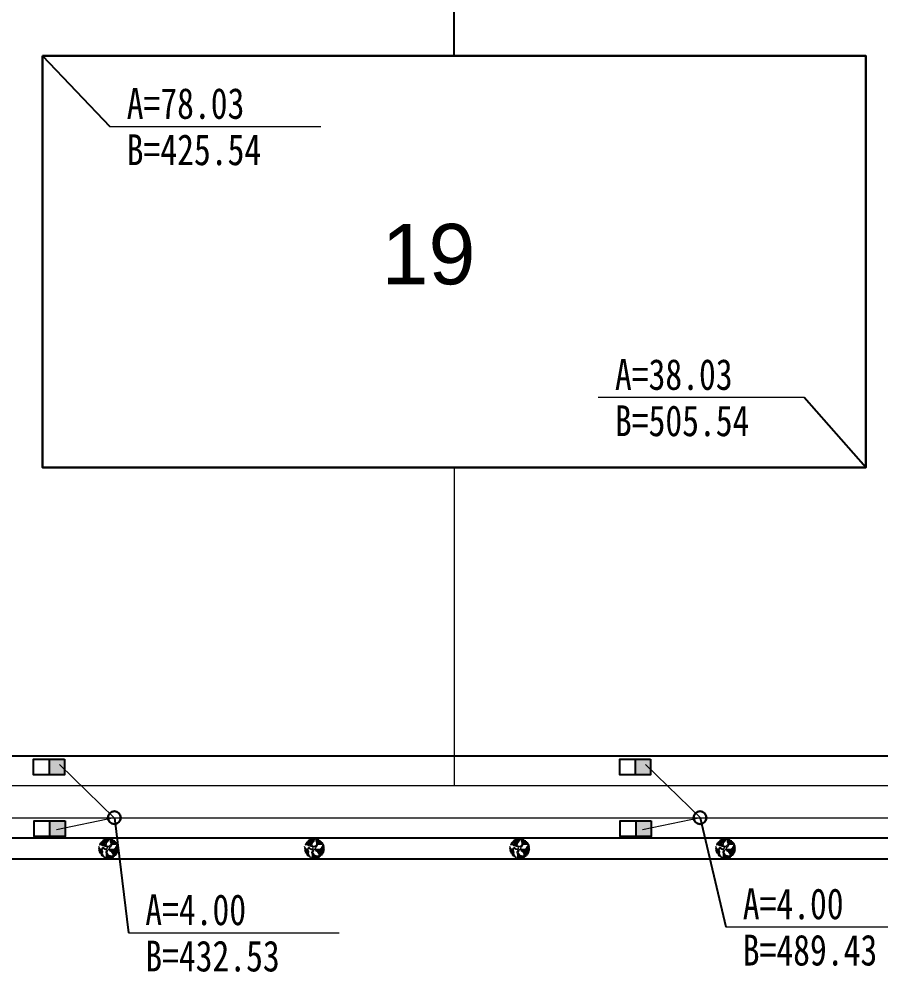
# Model space of a CAD drawing. Header units: millimetres. Extents: x 210832 to 1443773, y 126806 to 1026245.
# Drawn here: x 214241.9 to 214325.6, y 128997.8 to 129090.4 of the extents above; entities that cross this region are included whole.
import ezdxf
from ezdxf.enums import TextEntityAlignment as Align
from ezdxf.lldxf.tags import DXFTag

# ---------------------------------------------------------------- set-up
doc = ezdxf.new("R2010")
doc.units = ezdxf.units.MM
doc.header["$LTSCALE"] = 500
for name, color, linetype, lineweight in [('01构筑物', 7, 'Continuous', 60), ('H消火栓', 2, 'Continuous', 9), ('H绿化带', 3, 'Continuous', 9), ('厂区污水管', 141, 'CW_LINE', 60), ('厂区给水管', 60, 'G_LINE', 60), ('雨水管', 20, 'Y_LINE', 60)]:
    doc.layers.add(name, color=color, linetype=linetype, lineweight=lineweight)
doc.layers.add('标注', color=3, linetype='Continuous')
doc.layers.add('道路', color=200, linetype='Continuous')
doc.styles.add('Dim_ZB', font='txt', dxfattribs={"width": 0.8})
doc.styles.get("Standard").update_dxf_attribs({"font": 'arial.ttf'})
tags = doc.linetypes.add('CW_LINE', pattern='A,12.7,-5.08,["CW",Standard,S=2.54,R=0,X=-2.54,Y=-1.27],-6.35', length=24.13).pattern_tags.tags
tags[6] = DXFTag(74, 10)
tags = doc.linetypes.add('G_LINE', pattern='A,12.7,-5.08,["G",Standard,S=2.54,R=0,X=-2.54,Y=-1.27],-6.35', length=24.13).pattern_tags.tags
tags[6] = DXFTag(74, 10)
tags = doc.linetypes.add('Y_LINE', pattern='A,12.7,-5.08,["Y",Standard,S=2.54,R=0,X=-2.54,Y=-1.27],-6.35', length=24.13).pattern_tags.tags
tags[6] = DXFTag(74, 10)
doc.dimstyles.new('ISO-25', dxfattribs={"dimtxt": 2.5, "dimasz": 2.5, "dimexe": 1.25, "dimexo": 0.625, "dimtad": 1, "dimtxsty": 'Standard', "dimcen": 2.5, "dimadec": 0, "dimazin": 0, "dimtfac": 1, "dimtmove": 0, "dimatfit": 3, "dimfxl": 1, "dimarcsym": 0})

# ---------------------------------------------------------------- blocks, each defined once
blk = doc.blocks.new('火焰木')
at = {"layer": 'H绿化带'}
for points in [[(-2.66, 0.17), (-2.53, -0.09), (-2.46, -0.35), (-2.39, -0.43), (-2.45, -0.46), (-2.58, -0.59), (-2.62, -0.69)], [(-2.52, 0.8), (-2.23, 0.89), (-1.91, 0.77), (-1.72, 0.64), (-1.38, 0.55), (-1.09, 0.48), (-0.75, 0.34), (-0.61, 0.29), (-0.45, 0.04), (-0.56, -0.07), (-0.58, -0.28), (-0.58, -0.28), (-0.89, -0.31), (-1.12, -0.2), (-1.41, -0.02), (-1.58, -0.02), (-1.83, -0.12), (-1.86, -0.21), (-2.05, -0.34), (-2.41, -0.31), (-2.49, -0.09), (-2.65, 0.34)], [(-2, 1.61), (-1.92, 1.47), (-1.76, 1.39), (-1.58, 1.25), (-1.44, 1.07), (-1.41, 0.77), (-1.64, 0.78), (-1.83, 0.85), (-2.02, 0.91), (-2.17, 0.96), (-2.27, 0.96), (-2.48, 0.88)], [(-2.23, 1.1), (-2.43, 1)], [(-1.7, 0.8), (-1.77, 1.04), (-2.36, 1.12)], [(-2.09, 1.08), (-2.29, 1.24)], [(-1.57, 1.24), (-1.93, 1.15), (-2.23, 1.33)], [(-1.76, 1.19), (-2.15, 1.44)], [(-1.8, 1.78), (-1.53, 1.74), (-1.29, 1.7), (-1.2, 1.67), (-1.09, 1.55), (-1.03, 1.38), (-0.87, 1.16), (-0.89, 0.83), (-0.88, 0.63), (-1.11, 0.65), (-1.31, 0.8), (-1.32, 1.01), (-1.41, 1.18), (-1.62, 1.38), (-1.85, 1.53), (-1.93, 1.65)], [(-1.12, 1.04), (-1.4, 1.29), (-1.88, 1.73)], [(-0.73, 2.33), (-0.74, 2.2), (-0.71, 2.02), (-0.67, 1.85), (-0.59, 1.72), (-0.49, 1.61), (-0.55, 1.54), (-0.67, 1.4), (-0.75, 1.25), (-0.89, 1.35), (-1, 1.54), (-1.15, 1.76), (-1.43, 1.79), (-1.72, 1.83)], [(-1.33, 1.53), (-1.65, 1.52)], [(-1.21, 1.76), (-1.4, 1.86), (-1.64, 1.92)], [(-0.79, 1.65), (-0.97, 1.79), (-1.18, 1.92), (-1.55, 1.99)], [(-1.32, 0.91), (-1.05, 1.08), (-1.22, 1.48), (-1.54, 1.64)], [(-1.26, 1.94), (-1.4, 2.08)], [(-0.83, 1.31), (-0.76, 1.55), (-0.88, 1.92), (-1.3, 2.13)], [(-1.23, 0.74), (-1.21, 0.98)], [(-1.06, 2.01), (-1.16, 2.2)], [(-1.03, 0.84), (-1.11, 0.76)], [(-0.88, 0.8), (-1.09, 0.86)], [(-0.86, 2.15), (-1.04, 2.25)], [(-0.97, 0.82), (-0.99, 0.96)], [(-0.58, 1.5), (-0.77, 1.82), (-0.84, 2.11), (-0.92, 2.29)], [(0, 2.4), (0.16, 2.06), (0.22, 1.87), (0.27, 1.65), (0.38, 1.22), (0.39, 0.91), (0.36, 0.77), (0.25, 0.63), (0.03, 0.48), (-0.19, 0.36), (-0.34, 0.3), (-0.72, 0.54), (-0.78, 0.75), (-0.72, 1.07), (-0.58, 1.39), (-0.31, 1.61), (-0.26, 1.71), (-0.13, 2.23), (-0.1, 2.4)], [(-0.16, 2.4), (-0.17, 2.24), (-0.21, 2.08), (-0.3, 1.81), (-0.37, 1.68), (-0.52, 1.81), (-0.63, 2.01), (-0.67, 2.2), (-0.67, 2.33)], [(-0.49, 1.96), (-0.63, 2.36)], [(-0.46, 1.76), (-0.52, 2.1), (-0.49, 2.38)], [(-0.29, 1.84), (-0.34, 1.98), (-0.37, 2.4)], [(-0.35, 2.07), (-0.27, 2.24), (-0.27, 2.4)], [(2.07, 1.09), (1.83, 0.92), (1.57, 0.87), (1.19, 0.89), (0.9, 0.91), (0.56, 0.71), (0.22, 0.2), (-0.03, 0.11), (0.03, -0.11), (0.42, -0.28), (0.75, -0.34), (1.19, -0.29), (1.59, -0.08), (1.84, 0.32), (1.96, 0.71), (2.1, 1.02)], [(0.07, 2.39), (0.22, 2.07), (0.37, 1.5), (0.43, 1.79), (0.65, 2.12), (0.66, 2.26)], [(0.3, 2.11), (0.16, 2.38)], [(0.23, 2.25), (0.32, 2.36)], [(0.26, 1.94), (0.3, 2.11), (0.54, 2.31)], [(0.41, 2.2), (0.41, 2.34)], [(0.72, 2.25), (0.71, 2.05), (0.56, 1.85), (0.44, 1.63), (0.43, 1.35), (0.48, 1.16), (0.67, 1.29), (1.02, 1.55), (1.19, 2.03)], [(0.43, 1.34), (0.76, 1.68), (0.86, 2.19)], [(1.23, 1.98), (1.1, 1.61), (1.06, 1.48), (0.73, 1.25), (0.57, 0.94), (0.8, 0.95), (0.96, 0.95), (1.29, 0.92), (1.55, 0.94), (1.63, 1.19), (1.66, 1.35), (1.8, 1.47)], [(0.62, 1.54), (0.64, 1.76)], [(0.66, 1.28), (0.82, 1.54), (1.09, 2.08)], [(0.68, 1.16), (0.97, 1.13), (1.31, 1.26), (1.55, 1.75)], [(0.77, 1.76), (1.01, 2.12)], [(0.77, 0.95), (1.37, 1.1), (1.55, 1.33)], [(0.82, 1.31), (1.06, 1.32), (1.14, 1.46), (1.28, 1.96)], [(0.85, 0.97), (1.18, 1.13)], [(1.09, 1.18), (1.27, 1.47), (1.32, 1.93)], [(1.2, 1.06), (1.46, 1.03), (1.56, 1.22)], [(1.21, 1.36), (1.24, 1.42), (1.49, 1.8)], [(1.25, 1.23), (1.46, 1.34), (1.74, 1.55)], [(1.52, 1.38), (1.65, 1.65)], [(2.31, 0.43), (2.18, 0.33), (1.97, 0.29), (1.91, 0.27), (1.82, 0.14), (1.74, -0.04), (1.55, -0.17), (1.66, -0.19), (1.88, -0.34), (2.01, -0.56), (2.28, -0.85)], [(1.83, 1.43), (1.7, 1.32), (1.67, 1.11), (1.62, 0.99), (1.71, 0.98), (1.79, 1.02), (2.03, 1.12)], [(1.67, 1.11), (1.95, 1.29)], [(1.74, 1.15), (2.01, 1.19)], [(1.74, -0.24), (2.07, -0.09), (2.37, 0.14)], [(1.81, 1.2), (1.88, 1.38)], [(2.13, 0.92), (2.04, 0.75), (1.92, 0.33), (2.09, 0.35), (2.3, 0.51)], [(1.95, 0.42), (2.07, 0.54), (2.24, 0.69)], [(1.96, -0.14), (1.96, 0.08), (2.09, 0.16), (2.34, 0.35)], [(2.03, 0.34), (2.27, 0.61)], [(2.04, 0.13), (2.36, 0.22)], [(2.07, 0.53), (2.2, 0.82)], [(-2.52, -0.14), (-2.7, -0.08)], [(-2.44, -0.25), (-2.7, -0.22)], [(-2.58, -0.24), (-2.68, -0.4)], [(-2.45, -0.46), (-2.54, -0.4), (-2.67, -0.52)], [(-2.62, -0.78), (-2.52, -0.6), (-2.39, -0.5), (-2.29, -0.46), (-2.03, -0.49), (-1.92, -0.59), (-1.92, -0.75), (-1.99, -0.85), (-2.22, -0.99), (-2.38, -1.1), (-2.4, -1.28)], [(-2.44, -0.54), (-2.58, -0.91)], [(-2.16, -0.83), (-2.18, -0.7), (-2.28, -0.59), (-2.41, -0.75), (-2.56, -0.97)], [(-2.04, -0.88), (-2.27, -0.8), (-2.43, -0.95), (-2.53, -1.05)], [(-2.2, -0.97), (-2.26, -0.9), (-2.5, -1.12)], [(-2.38, -1.35), (-2.34, -1.18), (-2.2, -1.06), (-2.03, -0.95), (-1.9, -0.89), (-1.84, -0.8), (-1.83, -0.92), (-1.82, -1.1), (-1.84, -1.34), (-1.82, -1.46), (-1.74, -1.62), (-1.6, -1.89), (-1.44, -2.15), (-1.26, -2.4)], [(-1.97, -1.19), (-2.09, -1.12), (-2.22, -1.22), (-2.26, -1.37), (-2.31, -1.43)], [(-2.17, -0.79), (-2.09, -0.59)], [(-1.83, -1.11), (-1.96, -1.19), (-2.14, -1.38), (-2.07, -1.8)], [(-2.05, -1.34), (-2, -1.5), (-1.99, -1.72), (-1.89, -2)], [(-1.77, -1.6), (-1.88, -1.71), (-1.82, -1.91), (-1.81, -2.07)], [(-0.83, -2.59), (-0.74, -2.36), (-0.65, -1.84), (-0.7, -1.44), (-0.79, -1.14), (-0.77, -0.92), (-0.66, -0.76), (-0.58, -0.62), (-0.66, -0.46), (-0.84, -0.46), (-1.1, -0.39), (-1.29, -0.25), (-1.47, -0.27), (-1.71, -0.35), (-1.83, -0.49), (-1.7, -0.83), (-1.68, -1.1), (-1.74, -1.37), (-1.5, -1.97), (-1.14, -2.48)], [(-1.83, -1.67), (-1.75, -1.83), (-1.73, -1.91)], [(-1.63, -1.99), (-1.68, -2.02), (-1.76, -2.04)], [(-1.63, -1.84), (-1.61, -2.04), (-1.57, -2.23)], [(-0.77, -2.58), (-0.71, -2.44), (-0.63, -2.16), (-0.54, -2.38), (-0.36, -2.46), (-0.2, -2.62), (-0.2, -2.67)], [(-0.68, -2.36), (-0.65, -2.44), (-0.58, -2.53), (-0.6, -2.61)], [(1.23, -2.27), (1.08, -2.12), (1, -1.77), (0.96, -1.4), (0.7, -1.07), (0.36, -0.82), (0.11, -0.4), (-0.03, -0.37), (-0.16, -0.44), (-0.28, -0.51), (-0.37, -0.58), (-0.41, -0.78), (-0.63, -1.08), (-0.5, -1.42), (-0.32, -1.68), (-0.06, -1.85), (0.31, -1.95), (0.75, -2.03), (0.94, -2.16), (1.17, -2.3)], [(-0.14, -2.68), (-0.19, -2.56), (-0.32, -2.43), (-0.46, -2.33), (-0.55, -2.01), (-0.53, -1.71), (-0.59, -1.42), (-0.4, -1.76), (-0.21, -1.9), (-0.06, -2.1), (0.19, -2.33), (0.29, -2.63)], [(-0.54, -1.87), (-0.37, -2.02), (-0.21, -2.21), (0.13, -2.67)], [(-0.53, -2.4), (-0.52, -2.48), (-0.41, -2.52), (-0.41, -2.65)], [(-0.42, -1.96), (-0.28, -1.9)], [(-0.31, -2.11), (-0.33, -2.23), (-0.24, -2.38), (-0.1, -2.53), (-0.03, -2.65)], [(-0.23, -1.9), (-0.2, -2.06), (-0.04, -2.25), (0.14, -2.34), (0.23, -2.58)], [(-0.13, -2.29), (-0.01, -2.35), (0.2, -2.64)], [(0.35, -2.61), (0.26, -2.34), (0.24, -2.27), (0.11, -2.16), (-0.1, -1.99), (-0.11, -1.91), (0.07, -1.94), (0.55, -2.05), (0.8, -2.15), (1.1, -2.34)], [(0.02, -2.08), (0.27, -2.07), (0.42, -2.2), (0.62, -2.4), (0.59, -2.53)], [(0.37, -2.13), (0.32, -2.26), (0.43, -2.38), (0.5, -2.54), (0.49, -2.57)], [(2.15, -1.17), (1.99, -1.03), (1.86, -0.87), (1.59, -0.79), (1.35, -0.8), (1.02, -0.78), (0.76, -0.65), (0.58, -0.52), (0.46, -0.51), (0.36, -0.49), (0.45, -0.69), (0.66, -0.86), (0.91, -1.1), (1.09, -1.25), (1.36, -1.37), (1.74, -1.41), (1.97, -1.53)], [(0.44, -2.03), (0.57, -2.23), (0.88, -2.45)], [(2.26, -0.88), (2.11, -0.74), (1.93, -0.54), (1.83, -0.39), (1.68, -0.3), (1.49, -0.26), (1.25, -0.34), (0.95, -0.4), (0.68, -0.39), (0.92, -0.61), (1.2, -0.73), (1.54, -0.7), (1.88, -0.8), (2.18, -1.13)], [(0.73, -2.13), (0.69, -2.24), (0.95, -2.38)], [(0.71, -0.91), (1.1, -0.93), (1.54, -0.94), (1.73, -1.09), (2.08, -1.31)], [(0.99, -0.64), (1.29, -0.55), (1.56, -0.58), (1.64, -0.52)], [(0.99, -1.17), (1.15, -1.12), (1.28, -1.28)], [(1.94, -1.56), (1.66, -1.46), (1.37, -1.42), (1.11, -1.36), (1, -1.29), (1.09, -1.49), (1.12, -1.67), (1.11, -1.94), (1.14, -2.05), (1.26, -2.23)], [(1.04, -0.93), (1.14, -1.05), (1.32, -1.09), (1.55, -1.15), (2.03, -1.39)], [(1.13, -2), (1.24, -2.03), (1.37, -2.13)], [(1.14, -1.62), (1.38, -1.66), (1.47, -1.88), (1.53, -2)], [(1.17, -0.36), (1.37, -0.4), (1.58, -0.4)], [(1.24, -1.08), (1.39, -1.03), (1.58, -1.06)], [(1.24, -1.39), (1.29, -1.5), (1.51, -1.56), (1.66, -1.66), (1.74, -1.82)], [(1.25, -1.65), (1.27, -1.82), (1.34, -1.99), (1.44, -2.09)], [(1.33, -1.11), (1.39, -1.25), (1.54, -1.32)], [(1.39, -1.53), (1.55, -1.74), (1.66, -1.9)], [(1.5, -1.56), (1.66, -1.51), (1.78, -1.59), (1.87, -1.63)], [(1.56, -0.71), (1.66, -0.66), (1.9, -0.66), (2.1, -0.85), (2.23, -1)], [(1.63, -1.02), (1.87, -0.99), (2.02, -1.1), (2.12, -1.23)], [(1.7, -1.23), (1.72, -1.32)], [(1.87, -0.18), (2.09, -0.4), (2.38, -0.22)], [(1.96, -0.47), (2.06, -0.47), (2.21, -0.5), (2.38, -0.32)], [(1.99, -0.3), (2.38, -0.14)], [(2.08, -0.64), (2.24, -0.61), (2.36, -0.48)], [(2.13, -0.04), (2.38, -0.04)], [(2.17, -0.73), (2.32, -0.7)]]:
    blk.add_lwpolyline(points, dxfattribs=at)
blk = doc.blocks.new('*U122')
at = {"lineweight": 15, "ltscale": 0.002}
blk.add_line((0, 0), (20.479, 0), dxfattribs=at)
at = {"lineweight": 15, "ltscale": 0.002, "style": 'Dim_ZB', "width": 0.8}
blk.add_text(' A=78.03 ', height=3, dxfattribs=at).set_placement((0, 0.75))
blk.add_text(' B=425.54 ', height=3, dxfattribs=at).set_placement((0, -0.75), align=Align.TOP_LEFT)
blk = doc.blocks.new('*U123')
at = {"lineweight": 15, "ltscale": 0.002}
blk.add_line((0, 0), (-20.007, 0), dxfattribs=at)
at = {"lineweight": 15, "ltscale": 0.002, "style": 'Dim_ZB', "width": 0.8}
blk.add_text(' A=38.03 ', height=3, dxfattribs=at).set_placement((-20.007, 0.75))
blk.add_text(' B=505.54 ', height=3, dxfattribs=at).set_placement((-20.007, -0.75), align=Align.TOP_LEFT)
blk = doc.blocks.new('*U155')
at = {"lineweight": 15, "ltscale": 0.002}
blk.add_line((0, 0), (20.479, 0), dxfattribs=at)
at = {"lineweight": 15, "ltscale": 0.002, "style": 'Dim_ZB', "width": 0.8}
blk.add_text(' A=4.00 ', height=3, dxfattribs=at).set_placement((0, 0.75))
blk.add_text(' B=432.53 ', height=3, dxfattribs=at).set_placement((0, -0.75), align=Align.TOP_LEFT)
blk = doc.blocks.new('*U158')
at = {"lineweight": 15, "ltscale": 0.002}
blk.add_line((0, 0), (20.479, 0), dxfattribs=at)
at = {"lineweight": 15, "ltscale": 0.002, "style": 'Dim_ZB', "width": 0.8}
blk.add_text(' A=4.00 ', height=3, dxfattribs=at).set_placement((0, 0.75))
blk.add_text(' B=489.43 ', height=3, dxfattribs=at).set_placement((0, -0.75), align=Align.TOP_LEFT)

msp = doc.modelspace()

# ---------------------------------------------------------------- hatches: boundary and pattern name
h = msp.add_hatch(color=256)
h.dxf.hatch_style = 1
h.paths.add_polyline_path([(214244.797, 129016.954), (214246.297, 129016.954), (214246.297, 129018.454), (214244.797, 129018.454)])
h = msp.add_hatch(color=256)
h.dxf.hatch_style = 1
h.paths.add_polyline_path([(214301.734, 129016.954), (214303.234, 129016.954), (214303.234, 129018.454), (214301.734, 129018.454)])
h = msp.add_hatch(color=256)
h.dxf.hatch_style = 1
h.paths.add_polyline_path([(214244.852, 129010.96), (214246.352, 129010.96), (214246.352, 129012.46), (214244.852, 129012.46)])
h = msp.add_hatch(color=256)
h.dxf.hatch_style = 1
h.paths.add_polyline_path([(214301.789, 129010.96), (214303.289, 129010.96), (214303.289, 129012.46), (214301.789, 129012.46)])

# ---------------------------------------------------------------- linework, layer by layer
at = {"lineweight": -3, "ltscale": 0.002}
for p, q in [((214244.154, 129086.81), (214264.154, 129086.81)), ((214264.154, 129086.81), (214284.154, 129086.81))]:
    msp.add_line(p, q, dxfattribs=at)
at = {"lineweight": 15, "ltscale": 0.002}
msp.add_line((214244.154, 129046.81), (214284.154, 129046.81), dxfattribs=at)
for p, q in [((214244.797, 129018.454), (214244.797, 129016.954)), ((214301.734, 129018.454), (214301.734, 129016.954)), ((214244.852, 129012.46), (214244.852, 129010.96)), ((214301.789, 129012.46), (214301.789, 129010.96))]:
    msp.add_line(p, q)
for points in [[(214246.297, 129018.454), (214246.297, 129016.954), (214243.297, 129016.954), (214243.297, 129018.454)], [(214303.234, 129018.454), (214303.234, 129016.954), (214300.234, 129016.954), (214300.234, 129018.454)], [(214246.352, 129012.46), (214246.352, 129010.96), (214243.352, 129010.96), (214243.352, 129012.46)], [(214303.289, 129012.46), (214303.289, 129010.96), (214300.289, 129010.96), (214300.289, 129012.46)]]:
    msp.add_lwpolyline(points, close=True)
at = {"layer": '01构筑物', "lineweight": -3, "ltscale": 0.002}
msp.add_line((214228.886, 129008.78), (214383.917, 129008.78), dxfattribs=at)
at = {"layer": '01构筑物', "lineweight": 30, "ltscale": 0.002}
msp.add_lwpolyline([(214244.154, 129086.81), (214244.154, 129046.81), (214324.154, 129046.81), (214324.154, 129086.81), (214244.154, 129086.81)], dxfattribs=at)
at = {"layer": 'Defpoints', "lineweight": 15, "ltscale": 0.002}
for p, q in [((214251.13, 129012.769), (214245.803, 129017.932)), ((214308.067, 129012.769), (214302.74, 129017.932)), ((214251.13, 129012.769), (214245.515, 129011.607)), ((214308.067, 129012.769), (214302.452, 129011.607))]:
    msp.add_line(p, q, dxfattribs=at)
at = {"layer": '厂区污水管', "lineweight": -3, "ltscale": 0.002}
msp.add_line((214284.154, 129086.81), (214284.154, 129095.837), dxfattribs=at)
at = {"layer": '厂区给水管', "lineweight": 15, "ltscale": 0.002}
for p, q in [((214284.154, 129046.81), (214284.154, 129015.905)), ((214080.223, 129015.905), (214376.816, 129015.905))]:
    msp.add_line(p, q, dxfattribs=at)
at = {"layer": '道路', "lineweight": -3, "ltscale": 0.002}
for p, q in [((214228.886, 129018.78), (214345.917, 129018.78)), ((214353.917, 129010.78), (214228.886, 129010.78))]:
    msp.add_line(p, q, dxfattribs=at)
at = {"layer": '雨水管', "lineweight": 15, "ltscale": 0.002}
msp.add_line((214083.028, 129012.769), (214382.057, 129012.769), dxfattribs=at)
at = {"layer": '雨水管', "lineweight": 30, "ltscale": 0.002}
for centre in [(214251.142, 129012.777), (214308.041, 129012.777)]:
    msp.add_circle(centre, 0.625, dxfattribs=at)

# ---------------------------------------------------------------- block references
at = {"layer": 'H消火栓', "xscale": 0.384, "yscale": 0.384, "zscale": 0.384}
for p in [(214250.638, 129009.839), (214270.638, 129009.839), (214290.579, 129009.839), (214310.579, 129009.839)]:
    msp.add_blockref('火焰木', p, dxfattribs=at)
at = {"layer": '标注', "lineweight": 15, "ltscale": 0.002}
for name, p in [('*U122', (214250.708, 129079.942)), ('*U123', (214318.146, 129053.604)), ('*U158', (214310.558, 129002.161)), ('*U155', (214252.51, 129001.584))]:
    msp.add_blockref(name, p, dxfattribs=at)

# ---------------------------------------------------------------- texts
at = {"lineweight": -3, "ltscale": 0.002, "insert": (214277.093, 129070.483), "char_height": 5.8763, "attachment_point": 1}
msp.add_mtext_dynamic_manual_height_columns('19', width=10.52853, gutter_width=29.381, heights=[0], dxfattribs=at)

# ---------------------------------------------------------------- leaders
at = {"layer": '标注', "lineweight": 15, "ltscale": 0.002}
for points in [[(214244.154, 129086.81), (214250.708, 129079.942)], [(214324.154, 129046.81), (214318.146, 129053.604)], [(214251.142, 129012.777), (214252.51, 129001.584)], [(214308.041, 129012.777), (214310.558, 129002.161)]]:
    msp.add_leader(points, dimstyle='ISO-25', override={"dimzin": 0, "dimldrblk": 'None'}, dxfattribs=at)

doc.saveas('drawing.dxf')
